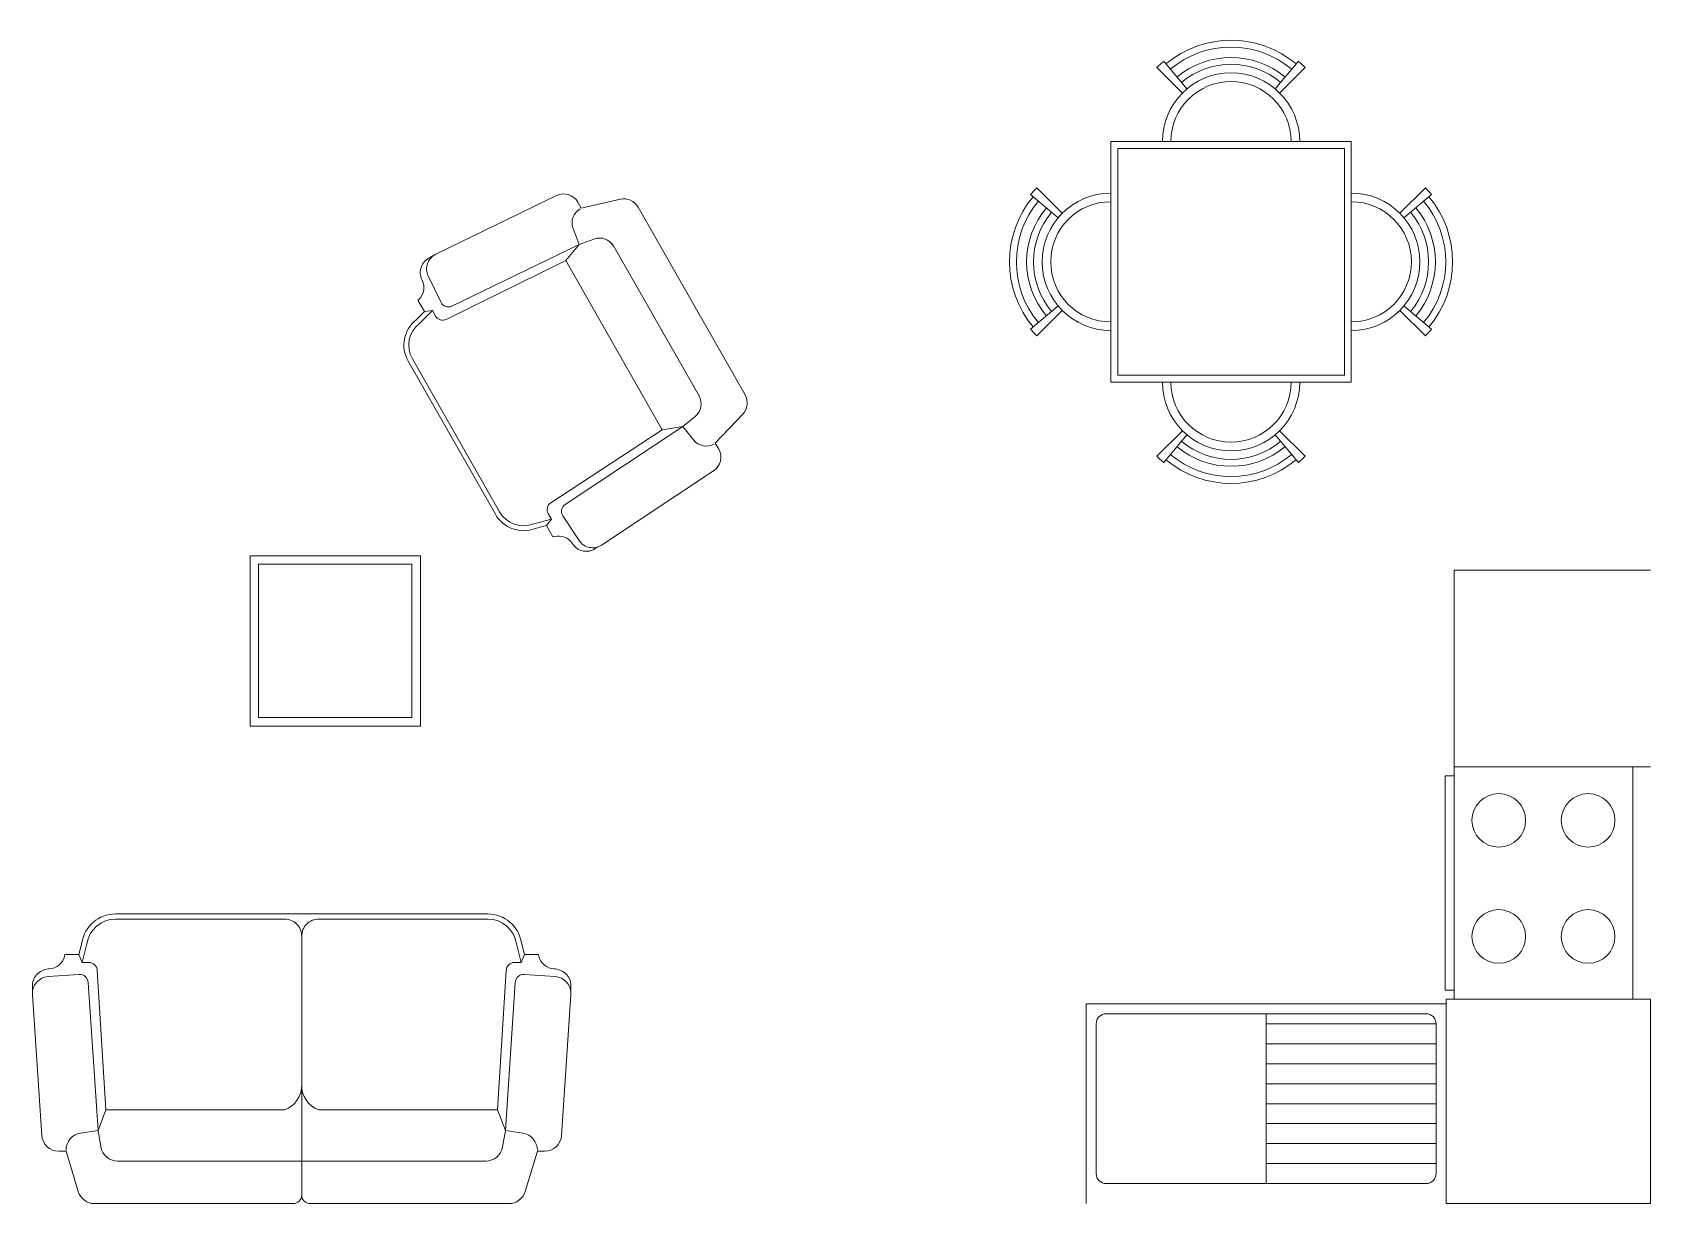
# Model space of a CAD drawing. Header units: millimetres. Extents: x 1334 to 1809, y 522 to 865.
import ezdxf

# ---------------------------------------------------------------- set-up
doc = ezdxf.new("R2010")
doc.units = ezdxf.units.MM
doc.layers.add('arredi', color=175, linetype='Continuous', lineweight=20)

# ---------------------------------------------------------------- blocks, each defined once
blk = doc.blocks.new('A$C387A67F3')
for p, q in [((-0.0612, 0.4634), (-0.1355, 0.5377)), ((-0.0484, 0.4752), (-0.1159, 0.5557)), ((0.2088, 0.4752), (0.2762, 0.5557)), ((0.2216, 0.4634), (0.2959, 0.5377)), ((-0.2698, 0.322), (0.4302, 0.322)), ((-0.2698, -0.378), (-0.2698, 0.322)), ((-0.2498, 0.302), (-0.2498, -0.358)), ((-0.2498, 0.302), (0.4102, 0.302)), ((0.4102, 0.302), (0.4102, -0.358)), ((0.4302, 0.322), (0.4302, -0.378)), ((-0.423, 0.1006), (-0.5034, 0.1681)), ((-0.4112, 0.1134), (-0.4855, 0.1877)), ((0.5716, 0.1134), (0.6459, 0.1877)), ((0.5834, 0.1006), (0.6638, 0.1681)), ((-0.423, -0.1565), (-0.5034, -0.224)), ((-0.4112, -0.1694), (-0.4855, -0.2436)), ((0.5716, -0.1694), (0.6459, -0.2436)), ((0.5834, -0.1565), (0.6638, -0.224)), ((-0.2498, -0.358), (0.4102, -0.358)), ((0.4302, -0.378), (-0.2698, -0.378)), ((-0.0612, -0.5194), (-0.1355, -0.5936)), ((-0.0484, -0.5312), (-0.1159, -0.6116)), ((0.2088, -0.5312), (0.2762, -0.6116)), ((0.2216, -0.5194), (0.2959, -0.5936))]:
    blk.add_line(p, q)
for centre, radius, start, end in [((0.0802, 0.322), 0.295, 50, 130), ((0.0802, 0.322), 0.275, 50, 130), ((0.0802, 0.322), 0.245, 50, 130), ((0.0802, 0.322), 0.305, 130, 135), ((0.0802, 0.322), 0.2, 0, 180), ((0.0802, 0.322), 0.225, 50, 130), ((0.0802, 0.322), 0.305, 45, 50), ((0.0802, 0.322), 0.175, 0, 180), ((-0.2698, -0.028), 0.295, 140, 220), ((-0.2698, -0.028), 0.275, 140, 220), ((-0.2698, -0.028), 0.305, 135, 140), ((-0.2698, -0.028), 0.2, 90, 270), ((-0.2698, -0.028), 0.175, 90, 270), ((0.4302, -0.028), 0.2, 270, 90), ((0.4302, -0.028), 0.175, 270, 90), ((0.4302, -0.028), 0.275, 320, 40), ((0.4302, -0.028), 0.305, 40, 45), ((0.4302, -0.028), 0.295, 320, 40), ((-0.2698, -0.028), 0.245, 140, 220), ((-0.2698, -0.028), 0.225, 140, 220), ((0.4302, -0.028), 0.225, 320, 40), ((0.4302, -0.028), 0.245, 320, 40), ((-0.2698, -0.028), 0.305, 220, 225), ((0.4302, -0.028), 0.305, 315, 320), ((0.0802, -0.378), 0.2, 180, 0), ((0.0802, -0.378), 0.175, 180, 0), ((0.0802, -0.378), 0.225, 230, 310), ((0.0802, -0.378), 0.305, 225, 230), ((0.0802, -0.378), 0.295, 230, 310), ((0.0802, -0.378), 0.275, 230, 310), ((0.0802, -0.378), 0.245, 230, 310), ((0.0802, -0.378), 0.305, 310, 315)]:
    blk.add_arc(centre, radius, start, end)

msp = doc.modelspace()

# ---------------------------------------------------------------- linework, layer by layer
at = {"layer": 'arredi'}
for p, q in [((1650.64, 833.02), (1720.64, 833.02)), ((1751.32, 707.34), (1808.94, 707.34)), ((1413.34, 556.6), (1413.34, 524.12))]:
    msp.add_line(p, q, dxfattribs=at)
at = {"layer": 'arredi', "lineweight": 20}
msp.add_line((1413.34, 556.6), (1413.34, 600.07), dxfattribs=at)
at = {"layer": 'arredi'}
for points in [[(1511.98, 813.83, 0.33005), (1506.79, 816.12), (1495.32, 813.52), (1494.32, 815.28, 0.394867), (1488.1, 817.21), (1452.66, 800.01, 0.414214), (1450.45, 793.65), (1454.22, 785.87, 0.414214), (1457.4, 784.77), (1494.69, 802.86), (1490.77, 798.15), (1455.74, 780.9, -0.396542), (1452.62, 781.85), (1451.7, 783.46)], [(1511.98, 813.83), (1543.39, 758.75, -0.33005), (1542.72, 753.12), (1534.64, 744.57), (1535.64, 742.81, -0.394867), (1534.14, 736.48), (1501.29, 714.73, -0.414214), (1494.69, 716.08), (1489.92, 723.28, -0.414214), (1490.59, 726.58), (1525.15, 749.46), (1519.09, 748.48), (1486.41, 727.12, 0.396542), (1485.64, 723.94), (1486.56, 722.34)], [(1495.02, 813.35, 0.369416), (1492.93, 807.52), (1494.69, 802.86), (1499.05, 804.46, -0.366122), (1504.83, 802.35), (1504.38, 803.14)], [(1534.34, 744.4, -0.369416), (1528.26, 745.56), (1525.15, 749.46), (1528.74, 752.39, 0.366122), (1529.86, 758.44), (1504.38, 803.14)], [(1449.35, 783.17), (1447.43, 786.54), (1447.76, 786.86, 0.323545), (1448.72, 792.35), (1448.6, 792.59, -0.414214), (1450.81, 798.96), (1452.66, 800.01)], [(1485.11, 720.46), (1487.03, 717.1), (1487.47, 717.21, -0.323545), (1492.69, 715.25), (1492.84, 715.02, 0.414214), (1499.44, 713.68), (1501.29, 714.73)], [(1348, 594.65), (1343.93, 594.65), (1343.81, 594.18, -0.323545), (1339.31, 590.45), (1339.02, 590.43, 0.414214), (1334.37, 585.11), (1334.37, 582.88)], [(1478.68, 594.65), (1482.75, 594.65), (1482.87, 594.18, 0.323545), (1487.38, 590.45), (1487.66, 590.43, -0.414214), (1492.31, 585.11), (1492.31, 582.88)], [(1413.34, 524.12, -0.414214), (1410.84, 521.62), (1352.61, 521.62, -0.33005), (1347.82, 525.16), (1344.23, 536.97), (1342.1, 536.97, -0.394867), (1337.12, 541.63), (1334.37, 582.88, -0.414214), (1339.02, 588.2), (1348.07, 588.8, -0.414214), (1350.73, 586.47), (1353.62, 543.08), (1355.88, 549.1), (1353.39, 590, 0.396542), (1350.9, 592.35), (1348.96, 592.35)], [(1413.34, 524.12, 0.414214), (1415.84, 521.62), (1474.08, 521.62, 0.33005), (1478.86, 525.16), (1482.46, 536.97), (1484.58, 536.97, 0.394867), (1489.57, 541.63), (1492.31, 582.88, 0.414214), (1487.66, 588.2), (1478.62, 588.8, 0.414214), (1475.96, 586.47), (1473.07, 543.08), (1470.81, 549.1), (1473.29, 590, -0.396542), (1475.79, 592.35), (1477.73, 592.35)], [(1344.23, 537.33, -0.369416), (1348.45, 542.27), (1353.62, 543.08), (1354.43, 538.28, 0.366122), (1359.35, 534.11), (1413.34, 534.11)], [(1482.46, 537.33, 0.369416), (1478.23, 542.27), (1473.07, 543.08), (1472.26, 538.28, -0.366122), (1467.33, 534.11), (1413.34, 534.11)]]:
    msp.add_lwpolyline(points, format="xyb", dxfattribs=at)
at = {"layer": 'arredi', "lineweight": 20}
for points in [[(1519.09, 748.48), (1490.77, 798.15, 0.622538)], [(1445.8, 769.33, -0.372588), (1447.86, 779.73), (1451.7, 783.46), (1449.35, 783.17), (1446.91, 780.8, 0.370178), (1444.56, 768.63), (1470.15, 723.75, 0.370178), (1481.83, 719.57), (1485.11, 720.46), (1486.56, 722.34), (1481.39, 720.93, -0.372588), (1471.39, 724.46), (1445.8, 769.33, -0.414214)], [(1413.34, 600.07, 0.414214), (1408.35, 605.07), (1358.77, 605.07, 0.372588), (1350.36, 597.8), (1348.96, 592.35), (1348, 594.65), (1348.89, 598.09, -0.370178), (1358.77, 606.57), (1467.92, 606.57, -0.370178), (1477.79, 598.09), (1478.68, 594.65), (1477.73, 592.35), (1476.32, 597.8, 0.372588), (1467.92, 605.07), (1418.34, 605.07, 0.414214), (1413.34, 600.07)], [(1413.34, 556.6, -0.324936), (1408.35, 549.1), (1355.88, 549.1)], [(1470.81, 549.1), (1418.34, 549.1, -0.324936), (1413.34, 556.6, -0.297175)]]:
    msp.add_lwpolyline(points, format="xyb", dxfattribs=at)
at = {"layer": 'arredi'}
msp.add_lwpolyline([(1398.2, 711.61), (1448.17, 711.61), (1448.17, 661.64), (1398.2, 661.64)], close=True, dxfattribs=at)
at = {"layer": 'arredi', "lineweight": 20}
msp.add_lwpolyline([(1400.7, 709.11), (1445.67, 709.11), (1445.67, 664.14), (1400.7, 664.14)], close=True, dxfattribs=at)
at = {"layer": 'arredi'}
for points in [[(1751.32, 707.34), (1751.32, 649.72), (1808.94, 649.72)], [(1751.32, 647.1), (1748.7, 647.1), (1748.7, 584.24), (1751.32, 584.24)], [(1808.94, 649.72), (1751.32, 649.72), (1751.32, 581.62), (1808.94, 581.62)], [(1803.7, 649.72), (1803.7, 581.62)], [(1748.94, 521.62), (1748.94, 580.24), (1643.42, 580.24), (1643.42, 521.62)], [(1808.94, 521.62), (1808.94, 581.62), (1748.94, 581.62), (1748.94, 521.62), (1808.94, 521.62)], [(1696.18, 527.48), (1696.18, 577.31)], [(1746.01, 574.38), (1696.18, 574.38)], [(1746.01, 568.52), (1696.18, 568.52)], [(1746.01, 562.65), (1696.18, 562.65)], [(1746.01, 556.79), (1696.18, 556.79)], [(1746.01, 550.93), (1696.18, 550.93)], [(1746.01, 545.07), (1696.18, 545.07)], [(1746.01, 539.21), (1696.18, 539.21)], [(1746.01, 533.34), (1696.18, 533.34)]]:
    msp.add_lwpolyline(points, dxfattribs=at)
msp.add_lwpolyline([(1746.01, 530.41), (1746.01, 574.38, 0.414214), (1743.08, 577.31), (1649.29, 577.31, 0.414214), (1646.35, 574.38), (1646.35, 530.41, 0.414214), (1649.29, 527.48), (1743.08, 527.48, 0.414214)], format="xyb", close=True, dxfattribs=at)
for centre in [(1764.41, 634), (1790.61, 634), (1764.41, 599.96), (1790.61, 599.96)]:
    msp.add_circle(centre, 7.86, dxfattribs=at)

# ---------------------------------------------------------------- block references
at = {"layer": 'arredi', "xscale": 100.7340818296416, "yscale": 100.7340818296416, "zscale": 100.7340818296416}
msp.add_blockref('A$C387A67F3', (1677.81, 800.59), dxfattribs=at)

doc.saveas('drawing.dxf')
